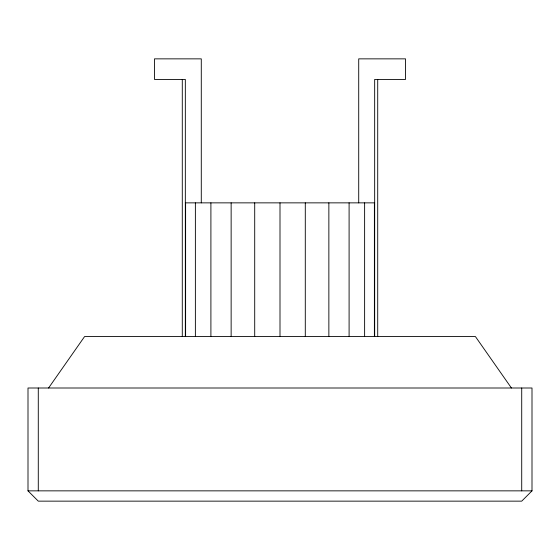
<?xml version="1.0" encoding="UTF-8"?>
<svg xmlns="http://www.w3.org/2000/svg" width="560" height="560" viewBox="0 0 560 560"><rect width="100%" height="100%" fill="white"/><g stroke="black" fill="none" stroke-linecap="round" stroke-linejoin="round"><path stroke-width="0.84" d="M48.573 388.003L84.574 336.574L475.426 336.574L511.427 388.003M532 490.854L521.717 501.144L38.283 501.144L28 490.854L28 388.003L532 388.003L532 490.854L28 490.854M185.332 202.86L374.668 202.86M521.717 388.003L521.717 490.854M377.713 79.429L377.713 336.574M374.668 336.574L374.668 79.429L405.524 79.429L405.524 58.856L358.715 58.856L358.715 202.86M374.388 202.86L374.388 336.574M364.623 202.86L364.623 336.574M349.097 202.86L349.097 336.574M328.86 202.86L328.86 336.574M305.291 202.86L305.291 336.574M280 202.86L280 336.574M254.709 202.86L254.709 336.574M231.14 202.86L231.14 336.574M210.903 202.86L210.903 336.574M201.285 202.86L201.285 58.856L154.476 58.856L154.476 79.429L185.332 79.429L185.332 336.574M195.377 202.86L195.377 336.574M185.612 202.86L185.612 336.574M182.287 79.429L182.287 336.574M38.283 388.003L38.283 490.854"/></g></svg>
